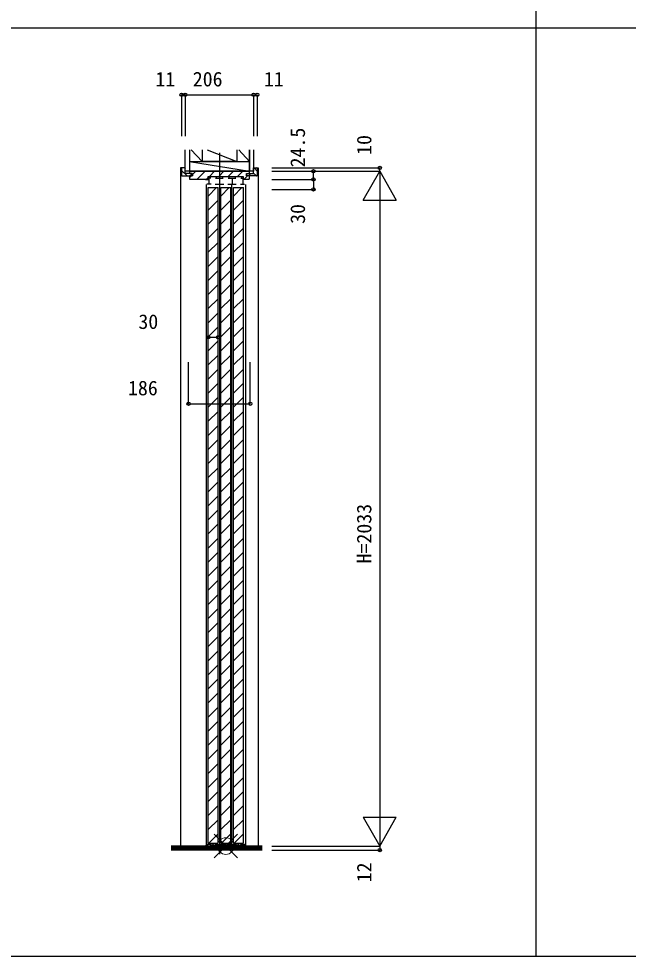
# Model space of a CAD drawing. Units: millimetres, scale not verified. Extents: x -14341 to 14340, y -10000 to 10000.
# Drawn here: x -4501 to -2664, y -10000 to -7175 of the extents above; entities that cross this region are included whole.
import ezdxf
from ezdxf.enums import TextEntityAlignment as Align

# ---------------------------------------------------------------- set-up
doc = ezdxf.new("R2010")
doc.units = ezdxf.units.MM
doc.header["$LTSCALE"] = 50
for name, color, linetype in [('0-3_YKK_C1', 4, 'Continuous'), ('0-4_YKK_F1', 7, 'Continuous'), ('0-6_YKK_N1', 2, 'Continuous'), ('0-7_YKK_Z1', 7, 'Continuous')]:
    doc.layers.add(name, color=color, linetype=linetype)
doc.layers.add('0-5_YKK_IN', color=1, linetype='Continuous', lineweight=18)
doc.styles.add('ＭＳ ゴシック', font='')
doc.styles.get('ＭＳ ゴシック').set_extended_font_data('MS Gothic')

msp = doc.modelspace()

# ---------------------------------------------------------------- linework, layer by layer
at = {"layer": '0-3_YKK_C1'}
for p, q in [((-4000.42, -7624.7), (-3998.69, -7626.43)), ((-3791.12, -7624.7), (-3781.69, -7634.13)), ((-4009.69, -7626.7), (-4009.69, -7646.7)), ((-4009.69, -7632.4), (-3993.39, -7648.7)), ((-3986.19, -7634.7), (-3805.19, -7634.7)), ((-3986.19, -7653.99), (-3980.9, -7648.7)), ((-3983.92, -7641.2), (-3977.69, -7647.43)), ((-3976.69, -7644.49), (-3966.9, -7634.7)), ((-3962.62, -7658.7), (-3938.62, -7634.7)), ((-3934.33, -7658.7), (-3929.29, -7653.66)), ((-3925.93, -7650.3), (-3910.33, -7634.7)), ((-3924.09, -7650.3), (-3905.29, -7650.3)), ((-3924.09, -7655.4), (-3924.09, -7650.3)), ((-3905.29, -7650.3), (-3905.29, -7655.4)), ((-3897.65, -7650.3), (-3882.05, -7634.7)), ((-3886.09, -7650.3), (-3867.29, -7650.3)), ((-3886.09, -7650.3), (-3886.09, -7655.4)), ((-3869.36, -7650.3), (-3853.76, -7634.7)), ((-3867.29, -7650.3), (-3867.29, -7655.4)), ((-3848.09, -7650.3), (-3848.09, -7655.4)), ((-3841.08, -7650.3), (-3825.48, -7634.7)), ((-3821.2, -7658.7), (-3811.2, -7648.7)), ((-3808.56, -7641.2), (-3801.06, -7648.7)), ((-3792.69, -7640.1), (-3784.09, -7648.7)), ((-3781.69, -7626.7), (-3781.69, -7646.7)), ((-3937.49, -7658.9), (-3927.79, -7658.9)), ((-3935.69, -7674.08), (-3935.69, -9664.65)), ((-3920.89, -7673.9), (-3933.49, -7673.9)), ((-3908.49, -7673.9), (-3882.89, -7673.9)), ((-3907.29, -7655.4), (-3884.09, -7655.4)), ((-3895.69, -7655.4), (-3895.69, -7673.9)), ((-3870.49, -7673.9), (-3844.89, -7673.9)), ((-3869.29, -7655.4), (-3846.09, -7655.4)), ((-3859.69, -7674.08), (-3859.69, -9664.7)), ((-3857.69, -7655.4), (-3857.69, -7673.9)), ((-3832.49, -7673.9), (-3819.89, -7673.9)), ((-3815.89, -7658.9), (-3825.59, -7658.9)), ((-3817.69, -7674.08), (-3817.69, -9664.7)), ((-3929.69, -7683.7), (-3899.69, -7683.7)), ((-3929.69, -9658.7), (-3929.69, -7683.7)), ((-3929.69, -7709.11), (-3904.27, -7683.7)), ((-3899.69, -9658.7), (-3899.69, -7683.7)), ((-3899.69, -9658.7), (-3899.69, -7683.7)), ((-3891.69, -7683.7), (-3861.69, -7683.7)), ((-3891.69, -9658.7), (-3891.69, -7683.7)), ((-3891.69, -7709.11), (-3866.27, -7683.7)), ((-3861.69, -9658.7), (-3861.69, -7683.7)), ((-3861.69, -9658.7), (-3861.69, -7683.7)), ((-3853.69, -7683.7), (-3823.69, -7683.7)), ((-3853.69, -9658.7), (-3853.69, -7683.7)), ((-3853.69, -7709.11), (-3828.27, -7683.7)), ((-3823.69, -9658.7), (-3823.69, -7683.7)), ((-3929.69, -7751.54), (-3899.69, -7721.54)), ((-3891.69, -7751.54), (-3861.69, -7721.54)), ((-3853.69, -7751.54), (-3823.69, -7721.54)), ((-3929.69, -7793.97), (-3899.69, -7763.97)), ((-3891.69, -7793.97), (-3861.69, -7763.97)), ((-3853.69, -7793.97), (-3823.69, -7763.97)), ((-3929.69, -7836.39), (-3899.69, -7806.39)), ((-3891.69, -7836.39), (-3861.69, -7806.39)), ((-3853.69, -7836.39), (-3823.69, -7806.39)), ((-3929.69, -7878.82), (-3899.69, -7848.82)), ((-3891.69, -7878.82), (-3861.69, -7848.82)), ((-3853.69, -7878.82), (-3823.69, -7848.82)), ((-3929.69, -7921.25), (-3899.69, -7891.25)), ((-3891.69, -7921.25), (-3861.69, -7891.25)), ((-3853.69, -7921.25), (-3823.69, -7891.25)), ((-3929.69, -7963.67), (-3899.69, -7933.67)), ((-3891.69, -7963.67), (-3861.69, -7933.67)), ((-3853.69, -7963.67), (-3823.69, -7933.67)), ((-3929.69, -8006.1), (-3899.69, -7976.1)), ((-3891.69, -8006.1), (-3861.69, -7976.1)), ((-3853.69, -8006.1), (-3823.69, -7976.1)), ((-3929.69, -8048.53), (-3899.69, -8018.53)), ((-3891.69, -8048.53), (-3861.69, -8018.53)), ((-3853.69, -8048.53), (-3823.69, -8018.53)), ((-3929.69, -8090.95), (-3899.69, -8060.95)), ((-3891.69, -8090.95), (-3861.69, -8060.95)), ((-3853.69, -8090.95), (-3823.69, -8060.95)), ((-3929.69, -8133.38), (-3899.69, -8103.38)), ((-3891.69, -8133.38), (-3861.69, -8103.38)), ((-3853.69, -8133.38), (-3823.69, -8103.38)), ((-3929.69, -8175.81), (-3899.69, -8145.81)), ((-3891.69, -8175.81), (-3861.69, -8145.81)), ((-3853.69, -8175.81), (-3823.69, -8145.81)), ((-3929.69, -8218.23), (-3899.69, -8188.23)), ((-3891.69, -8218.23), (-3861.69, -8188.23)), ((-3853.69, -8218.23), (-3823.69, -8188.23)), ((-3929.69, -8260.66), (-3899.69, -8230.66)), ((-3891.69, -8260.66), (-3861.69, -8230.66)), ((-3853.69, -8260.66), (-3823.69, -8230.66)), ((-3929.69, -8303.08), (-3899.69, -8273.08)), ((-3891.69, -8303.08), (-3861.69, -8273.08)), ((-3853.69, -8303.08), (-3823.69, -8273.08)), ((-3929.69, -8345.51), (-3899.69, -8315.51)), ((-3891.69, -8345.51), (-3861.69, -8315.51)), ((-3853.69, -8345.51), (-3823.69, -8315.51)), ((-3929.69, -8387.94), (-3899.69, -8357.94)), ((-3891.69, -8387.94), (-3861.69, -8357.94)), ((-3853.69, -8387.94), (-3823.69, -8357.94)), ((-3929.69, -8430.36), (-3899.69, -8400.36)), ((-3891.69, -8430.36), (-3861.69, -8400.36)), ((-3853.69, -8430.36), (-3823.69, -8400.36)), ((-3929.69, -8472.79), (-3899.69, -8442.79)), ((-3891.69, -8472.79), (-3861.69, -8442.79)), ((-3853.69, -8472.79), (-3823.69, -8442.79)), ((-3929.69, -8515.22), (-3899.69, -8485.22)), ((-3891.69, -8515.22), (-3861.69, -8485.22)), ((-3853.69, -8515.22), (-3823.69, -8485.22)), ((-3929.69, -8557.64), (-3899.69, -8527.64)), ((-3891.69, -8557.64), (-3861.69, -8527.64)), ((-3853.69, -8557.64), (-3823.69, -8527.64)), ((-3929.69, -8600.07), (-3899.69, -8570.07)), ((-3891.69, -8600.07), (-3861.69, -8570.07)), ((-3853.69, -8600.07), (-3823.69, -8570.07)), ((-3929.69, -8642.5), (-3899.69, -8612.5)), ((-3891.69, -8642.5), (-3861.69, -8612.5)), ((-3853.69, -8642.5), (-3823.69, -8612.5)), ((-3929.69, -8684.92), (-3899.69, -8654.92)), ((-3891.69, -8684.92), (-3861.69, -8654.92)), ((-3853.69, -8684.92), (-3823.69, -8654.92)), ((-3929.69, -8727.35), (-3899.69, -8697.35)), ((-3891.69, -8727.35), (-3861.69, -8697.35)), ((-3853.69, -8727.35), (-3823.69, -8697.35)), ((-3929.69, -8769.78), (-3899.69, -8739.78)), ((-3891.69, -8769.78), (-3861.69, -8739.78)), ((-3853.69, -8769.78), (-3823.69, -8739.78)), ((-3929.69, -8812.2), (-3899.69, -8782.2)), ((-3891.69, -8812.2), (-3861.69, -8782.2)), ((-3853.69, -8812.2), (-3823.69, -8782.2)), ((-3929.69, -8854.63), (-3899.69, -8824.63)), ((-3891.69, -8854.63), (-3861.69, -8824.63)), ((-3853.69, -8854.63), (-3823.69, -8824.63)), ((-3929.69, -8897.05), (-3899.69, -8867.05)), ((-3891.69, -8897.05), (-3861.69, -8867.05)), ((-3853.69, -8897.05), (-3823.69, -8867.05)), ((-3929.69, -8939.48), (-3899.69, -8909.48)), ((-3891.69, -8939.48), (-3861.69, -8909.48)), ((-3853.69, -8939.48), (-3823.69, -8909.48)), ((-3929.69, -8981.91), (-3899.69, -8951.91)), ((-3891.69, -8981.91), (-3861.69, -8951.91)), ((-3853.69, -8981.91), (-3823.69, -8951.91)), ((-3929.69, -9024.33), (-3899.69, -8994.33)), ((-3891.69, -9024.33), (-3861.69, -8994.33)), ((-3853.69, -9024.33), (-3823.69, -8994.33)), ((-3929.69, -9066.76), (-3899.69, -9036.76)), ((-3891.69, -9066.76), (-3861.69, -9036.76)), ((-3853.69, -9066.76), (-3823.69, -9036.76)), ((-3929.69, -9109.19), (-3899.69, -9079.19)), ((-3891.69, -9109.19), (-3861.69, -9079.19)), ((-3853.69, -9109.19), (-3823.69, -9079.19)), ((-3929.69, -9151.61), (-3899.69, -9121.61)), ((-3891.69, -9151.61), (-3861.69, -9121.61)), ((-3853.69, -9151.61), (-3823.69, -9121.61)), ((-3929.69, -9194.04), (-3899.69, -9164.04)), ((-3891.69, -9194.04), (-3861.69, -9164.04)), ((-3853.69, -9194.04), (-3823.69, -9164.04)), ((-3929.69, -9236.47), (-3899.69, -9206.47)), ((-3891.69, -9236.47), (-3861.69, -9206.47)), ((-3853.69, -9236.47), (-3823.69, -9206.47)), ((-3929.69, -9278.89), (-3899.69, -9248.89)), ((-3891.69, -9278.89), (-3861.69, -9248.89)), ((-3853.69, -9278.89), (-3823.69, -9248.89)), ((-3929.69, -9321.32), (-3899.69, -9291.32)), ((-3891.69, -9321.32), (-3861.69, -9291.32)), ((-3853.69, -9321.32), (-3823.69, -9291.32)), ((-3929.69, -9363.74), (-3899.69, -9333.74)), ((-3891.69, -9363.74), (-3861.69, -9333.74)), ((-3853.69, -9363.74), (-3823.69, -9333.74)), ((-3929.69, -9406.17), (-3899.69, -9376.17)), ((-3891.69, -9406.17), (-3861.69, -9376.17)), ((-3853.69, -9406.17), (-3823.69, -9376.17)), ((-3929.69, -9448.6), (-3899.69, -9418.6)), ((-3891.69, -9448.6), (-3861.69, -9418.6)), ((-3853.69, -9448.6), (-3823.69, -9418.6)), ((-3929.69, -9491.02), (-3899.69, -9461.02)), ((-3891.69, -9491.02), (-3861.69, -9461.02)), ((-3853.69, -9491.02), (-3823.69, -9461.02)), ((-3929.69, -9533.45), (-3899.69, -9503.45)), ((-3891.69, -9533.45), (-3861.69, -9503.45)), ((-3853.69, -9533.45), (-3823.69, -9503.45)), ((-3929.69, -9575.88), (-3899.69, -9545.88)), ((-3891.69, -9575.88), (-3861.69, -9545.88)), ((-3853.69, -9575.88), (-3823.69, -9545.88)), ((-3929.69, -9618.3), (-3899.69, -9588.3)), ((-3891.69, -9618.3), (-3861.69, -9588.3)), ((-3853.69, -9618.3), (-3823.69, -9588.3)), ((-3927.66, -9658.7), (-3899.69, -9630.73)), ((-3889.66, -9658.7), (-3861.69, -9630.73)), ((-3851.66, -9658.7), (-3823.69, -9630.73)), ((-3929.69, -9658.7), (-3899.69, -9658.7)), ((-3891.69, -9658.7), (-3861.69, -9658.7)), ((-3853.69, -9658.7), (-3823.69, -9658.7)), ((-3937.24, -9667.03), (-3937.24, -9667.6)), ((-3934.53, -9663.49), (-3936.65, -9665.61)), ((-3922.74, -9662.9), (-3933.11, -9662.9)), ((-3932.24, -9662.9), (-3932.24, -9666.2)), ((-3906.54, -9662.9), (-3884.94, -9662.9)), ((-3901.24, -9666.2), (-3901.24, -9662.9)), ((-3890.24, -9666.2), (-3890.24, -9662.9)), ((-3863.19, -9666.2), (-3863.19, -9662.9)), ((-3852.19, -9666.2), (-3852.19, -9662.9)), ((-3832.29, -9665.4), (-3830.69, -9665.4)), ((-3830.69, -9662.9), (-3820.32, -9662.9)), ((-3830.69, -9665.4), (-3830.69, -9662.9)), ((-3821.19, -9662.9), (-3821.19, -9666.2)), ((-3818.91, -9663.49), (-3816.78, -9665.61)), ((-3816.19, -9667.03), (-3816.19, -9667.6))]:
    msp.add_line(p, q, dxfattribs=at)
for points in [[(-4007.69, -7624.7), (-4012.69, -7624.7), (-4012.69, -9667.7)], [(-4007.69, -7648.7), (-3977.69, -7648.7), (-3977.69, -7641.2), (-3998.69, -7641.2), (-3998.69, -7624.7), (-4007.69, -7624.7)], [(-3783.69, -7648.7), (-3813.69, -7648.7), (-3813.69, -7641.2), (-3792.69, -7641.2), (-3792.69, -7624.7), (-3783.69, -7624.7)], [(-3783.69, -7624.7), (-3778.69, -7624.7), (-3778.69, -9667.7)], [(-3805.19, -7634.7), (-3986.19, -7634.7), (-3986.19, -7640), (-3985.19, -7641), (-3976.69, -7641), (-3976.69, -7648.7), (-3979.19, -7648.7), (-3986.19, -7648.7), (-3986.19, -7656.7)], [(-3984.19, -7658.7), (-3929.79, -7658.7), (-3929.29, -7658.2), (-3929.29, -7650.3), (-3885.19, -7650.3), (-3868.19, -7650.3), (-3824.09, -7650.3), (-3824.09, -7658.2), (-3823.59, -7658.7), (-3807.19, -7658.7)], [(-3848.09, -7650.3), (-3829.29, -7650.3), (-3829.29, -7655.4)], [(-3805.19, -7656.7), (-3805.19, -7648.7), (-3812.19, -7648.7), (-3814.69, -7648.7), (-3814.69, -7641), (-3806.19, -7641), (-3805.19, -7640), (-3805.19, -7634.7)], [(-3922.09, -7655.4), (-3927.79, -7655.4), (-3927.79, -7673.9)], [(-3831.29, -7655.4), (-3825.59, -7655.4), (-3825.59, -7673.9)], [(-3819.39, -9667.7), (-3934.04, -9667.7), (-3934.04, -9664.33), (-3932.7, -9663.84)], [(-3922.74, -9662.9), (-3922.74, -9665.4), (-3921.14, -9665.4)], [(-3922.64, -9662.7), (-3920.64, -9662.7), (-3920.64, -9666.5), (-3916.44, -9666.5), (-3916.44, -9664.9)], [(-3913.04, -9664.9), (-3913.04, -9666.5), (-3908.84, -9666.5), (-3908.84, -9662.7), (-3906.84, -9662.7)], [(-3906.46, -9666.1), (-3907.22, -9664), (-3907.09, -9663.64), (-3906.84, -9663.2), (-3906.54, -9662.9)], [(-3884.94, -9662.9), (-3884.64, -9663.2), (-3884.39, -9663.64), (-3884.26, -9664), (-3885.02, -9666.1)], [(-3884.64, -9662.7), (-3882.64, -9662.7), (-3882.64, -9666.5), (-3878.44, -9666.5), (-3878.44, -9664.9)], [(-3875.04, -9664.9), (-3875.04, -9666.5), (-3870.84, -9666.5), (-3870.84, -9662.7), (-3868.84, -9662.7)], [(-3868.4, -9666.1), (-3869.17, -9664), (-3869.04, -9663.64), (-3868.79, -9663.2), (-3868.49, -9662.9), (-3846.89, -9662.9)], [(-3846.89, -9662.9), (-3846.59, -9663.2), (-3846.34, -9663.64), (-3846.2, -9664), (-3846.97, -9666.1)], [(-3846.59, -9662.7), (-3844.59, -9662.7), (-3844.59, -9666.5), (-3840.39, -9666.5), (-3840.39, -9664.9)], [(-3836.99, -9664.9), (-3836.99, -9666.5), (-3832.79, -9666.5), (-3832.79, -9662.7), (-3830.79, -9662.7)], [(-3820.74, -9663.84), (-3819.39, -9664.33), (-3819.39, -9667.74)]]:
    msp.add_lwpolyline(points, dxfattribs=at)
for centre, radius, start, end in [((-4007.69, -7626.7), 2, 90.00001, 179.99999), ((-3783.69, -7626.7), 2, 0.00001, 89.99999), ((-4007.69, -7646.7), 2, 180.00001, 269.99999), ((-3783.69, -7646.7), 2, 270.00001, 359.99999), ((-3984.19, -7656.7), 2, 180.00001, 269.99999), ((-3807.19, -7656.7), 2, 270.00001, 359.99999), ((-3935.24, -9667.03), 2, 135.00001, 180), ((-3933.11, -9664.9), 2, 90, 134.99999), ((-3914.74, -9664.9), 1.7, 359.99999, 180.00001), ((-3876.74, -9664.9), 1.7, 359.99999, 180.00001), ((-3838.69, -9664.9), 1.7, 359.99999, 180.00001), ((-3820.32, -9664.9), 2, 45.00001, 90), ((-3818.19, -9667.03), 2, 360, 44.99999)]:
    msp.add_arc(centre, radius, start, end, dxfattribs=at)
at = {"layer": '0-4_YKK_F1'}
for p, q in [((-2941, -9999.7), (-2941, 9500.3)), ((-14341, -7202.2), (14159, -7202.2)), ((-14341, -9999.7), (14340.02, -9999.7))]:
    msp.add_line(p, q, dxfattribs=at)
at = {"layer": '0-5_YKK_IN'}
for p, q in [((-3912.04, -9703.06), (-3841.33, -9632.34)), ((-3912.04, -9632.34), (-3841.33, -9703.06))]:
    msp.add_line(p, q, dxfattribs=at)
msp.add_circle((-3876.69, -9667.7), 25, dxfattribs=at)
at = {"layer": '0-6_YKK_N1'}
for p, q in [((-4009.69, -7404.08), (-4009.69, -7529.08)), ((-3998.69, -7404.08), (-4009.69, -7404.08)), ((-3998.69, -7404.08), (-3998.69, -7529.08)), ((-3998.69, -7404.08), (-3792.69, -7404.08)), ((-3792.69, -7404.08), (-3792.69, -7529.08)), ((-3792.69, -7404.08), (-3781.69, -7404.08)), ((-3781.69, -7404.08), (-3781.69, -7529.08)), ((-3737.69, -7624.7), (-3412.69, -7624.7)), ((-3412.69, -7634.7), (-3412.69, -7624.7)), ((-3737.69, -7634.7), (-3412.69, -7634.7)), ((-3462.69, -7721.3), (-3412.69, -7634.7)), ((-3412.69, -7634.7), (-3362.69, -7721.3)), ((-3412.69, -7634.7), (-3412.69, -9667.7)), ((-3612.69, -7659.2), (-3612.69, -7689.2)), ((-3737.69, -7689.2), (-3612.69, -7689.2)), ((-3462.69, -7721.3), (-3362.69, -7721.3)), ((-3929.69, -8134.86), (-3899.69, -8134.86)), ((-3988.69, -8334.86), (-3988.69, -8209.86)), ((-3802.69, -8334.86), (-3802.69, -8209.86)), ((-3988.69, -8334.86), (-3802.69, -8334.86)), ((-3462.69, -9581.1), (-3362.69, -9581.1)), ((-3462.69, -9581.1), (-3412.69, -9667.7)), ((-3412.69, -9667.7), (-3362.69, -9581.1)), ((-3737.69, -9667.7), (-3412.69, -9667.7)), ((-3737.69, -9679.7), (-3412.69, -9679.7)), ((-3412.69, -9667.7), (-3412.69, -9679.7))]:
    msp.add_line(p, q, dxfattribs=at)
msp.add_lwpolyline([(-3737.69, -7659.2), (-3612.69, -7659.2), (-3612.69, -7634.7)], dxfattribs=at)
for centre in [(-4009.69, -7404.08), (-3998.69, -7404.08), (-3792.69, -7404.08), (-3781.69, -7404.08), (-3412.69, -7624.7), (-3612.69, -7634.7), (-3612.69, -7659.2), (-3612.69, -7689.2), (-3929.69, -8134.86), (-3899.69, -8134.86), (-3988.69, -8334.86), (-3802.69, -8334.86), (-3412.69, -9679.7)]:
    msp.add_circle(centre, 5, dxfattribs=at)
at = {"layer": '0-7_YKK_Z1'}
for p, q in [((-3948.19, -7604.7), (-3980.57, -7569.7)), ((-3998.69, -7634.7), (-3998.69, -7570.08)), ((-3986.19, -7570.08), (-3986.19, -7604.7)), ((-3948.19, -7570.08), (-3948.19, -7604.7)), ((-3948.19, -7570.08), (-3948.19, -7604.7)), ((-3932.36, -7570.08), (-3843.19, -7604.7)), ((-3895.69, -7578.71), (-3895.69, -9692.23)), ((-3843.19, -7570.08), (-3843.19, -7604.7)), ((-3805.19, -7604.7), (-3837.33, -7570.08)), ((-3805.19, -7570.08), (-3805.19, -7604.7)), ((-3805.19, -7634.7), (-3805.19, -7570.08)), ((-3986.19, -7604.7), (-3805.19, -7634.7)), ((-3986.19, -7604.7), (-3986.19, -7634.7)), ((-3986.19, -7604.7), (-3948.19, -7604.7)), ((-3986.19, -7604.7), (-3805.1, -7604.7)), ((-3843.1, -7604.7), (-3805.19, -7604.7)), ((-3805.19, -7604.7), (-3805.19, -7634.7)), ((-4040.92, -9670.7), (-3906.69, -9670.7)), ((-4040.92, -9673.7), (-3906.69, -9673.7)), ((-4040.92, -9676.7), (-3906.69, -9676.7)), ((-3767.51, -9679.7), (-4040.92, -9679.7)), ((-3767.51, -9670.7), (-3906.69, -9670.7)), ((-3767.51, -9673.7), (-3906.69, -9673.7)), ((-3767.51, -9676.7), (-3906.69, -9676.7))]:
    msp.add_line(p, q, dxfattribs=at)
for points in [[(-3986.19, -7570.08), (-3986.19, -7634.7), (-3998.69, -7634.7)], [(-3843.19, -7570.08), (-3843.19, -7604.7), (-3948.19, -7604.7)], [(-3792.69, -7570.08), (-3792.69, -7634.7), (-3805.19, -7634.7)], [(-3767.51, -9667.7), (-3906.69, -9667.7), (-4040.92, -9667.7)]]:
    msp.add_lwpolyline(points, dxfattribs=at)

# ---------------------------------------------------------------- texts
at = {"layer": '0-6_YKK_N1', "style": 'ＭＳ ゴシック'}
for s, p in [('11', (-4088.97, -7392.34)), ('206', (-3976.14, -7392.08)), ('11', (-3761.84, -7392.24)), ('30', (-4140.11, -8122.86)), ('186', (-4171.4, -8322.86))]:
    msp.add_text(s, height=43.99, dxfattribs=at).set_placement(p, align=Align.BOTTOM_LEFT)
for s, p in [('24.5', (-3624.69, -7622.95)), ('10', (-3424.69, -7585.22)), ('30', (-3624.69, -7793.17)), ('H=2033', (-3424.69, -8816.2)), ('12', (-3424.51, -9777))]:
    msp.add_text(s, height=43.99, rotation=90, dxfattribs=at).set_placement(p, align=Align.BOTTOM_LEFT)

doc.saveas('drawing.dxf')
